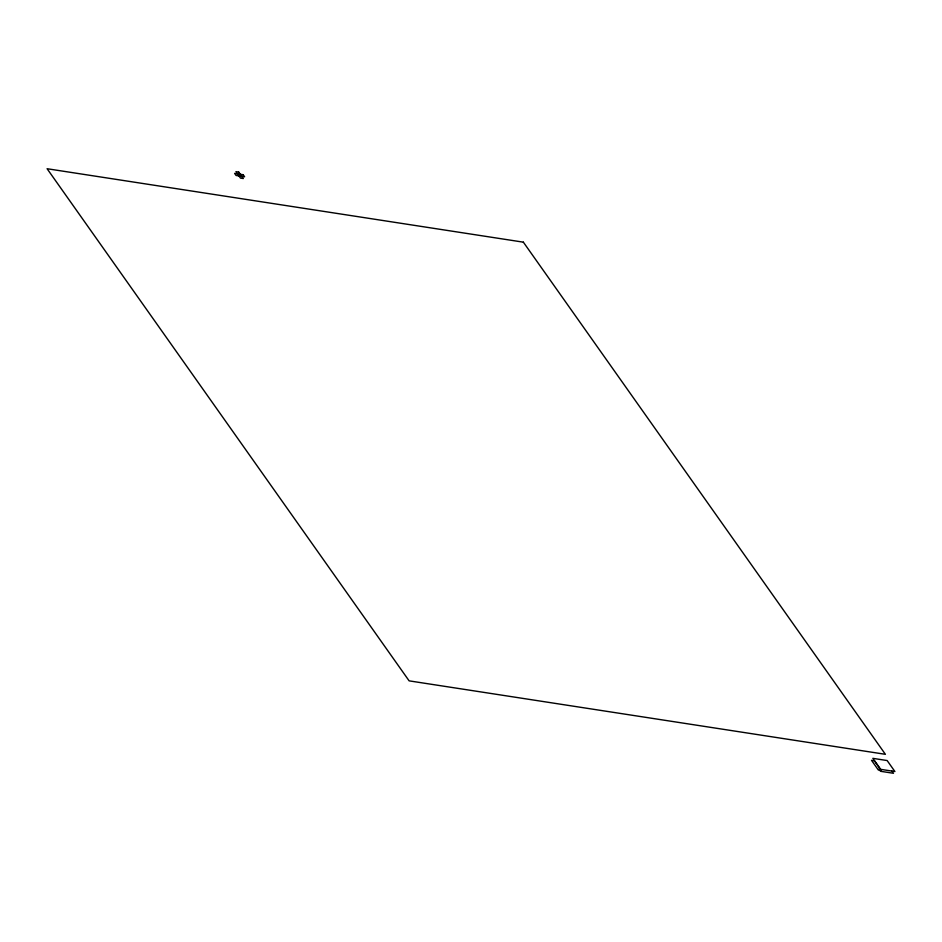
<?xml version="1.0" encoding="UTF-8"?>
<svg xmlns="http://www.w3.org/2000/svg" width="942" height="942" viewBox="0 0 942 942"><rect width="100%" height="100%" fill="white"/><g stroke="black" fill="none" stroke-linecap="round" stroke-linejoin="round"><path stroke-width="1.41" d="M237.396 173.717L240.198 174.152M239.032 176.036L241.847 176.472M891.921 771.086L893.475 773.276L880.523 771.286L878.98 769.084L894.9 771.522L887.14 760.547L872.857 758.345L880.617 769.32M238.738 172.08L235.936 171.656L240.493 178.109L243.307 178.533L238.738 172.08M243.154 174.717L234.629 173.41L236.089 175.471L244.602 176.778L243.154 174.717M523.363 242.165L47.1 168.724L409.122 680.854L885.386 754.307L523.363 242.165M874.388 760.795L871.538 760.359L878.321 769.967L881.182 770.403L874.388 760.795"/></g></svg>
